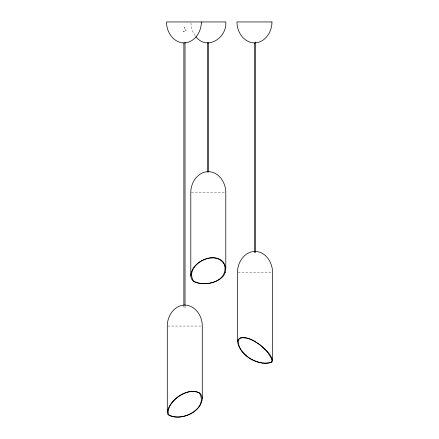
<?xml version="1.0" encoding="UTF-8"?>
<svg xmlns="http://www.w3.org/2000/svg" width="439" height="439" viewBox="0 0 439 439"><rect width="100%" height="100%" fill="white"/><g stroke="black" fill="none" stroke-linecap="round" stroke-linejoin="round"><path stroke-width="0.33" stroke-dasharray="2.19 1.65" d="M184.578 27.575L184.281 28.123L184.874 28.123L184.578 27.575L184.204 28.014L184.951 28.014L184.578 27.575L184.578 28.239M183.946 31.262L183.656 31.811L184.243 31.811L183.946 31.262L183.573 31.707L184.325 31.707L183.946 31.262L183.946 31.926M185.9 29.77L185.604 30.318L186.196 30.318L185.9 29.77L185.527 30.214L186.273 30.214L185.9 29.77L185.9 30.439M191.388 192.617L225.207 192.617M238.119 272.372L271.483 272.372M167.879 326.062L201.122 326.062M195.229 35.713L193.144 32.448L191.393 27.383L190.795 21.95M185.033 305.923L185.033 307.98L183.875 307.98L183.875 305.923"/><path stroke-width="0.66" d="M201.358 21.95C201.49 31.838 194.57 42.687 183.925 42.945C173.279 42.687 166.365 31.838 166.491 21.95L225.794 21.95C227.122 37.71 207.274 51.028 195.92 36.799M190.795 275.906C191.261 261.018 216.811 249.791 224.631 265.068C228.242 281.448 205.304 287.759 193.648 281.13C183.711 266.034 213.151 249.621 223.451 262.341C233.74 279.917 205.09 288.236 193.144 281.13L191.393 278.694L190.795 275.906L190.795 192.617C190.663 182.706 197.638 171.874 208.295 171.622C218.951 171.874 225.926 182.706 225.794 192.617L225.794 268.646M202.286 398.508C201.183 412.682 179.858 421.638 168.455 414.57C166.694 406.514 174.195 399.419 180.413 395.44C185.862 392.032 193.511 389.415 199.432 393.07C209.024 409.28 179.891 422.883 167.885 414.57L167.292 412.133L167.292 326.062C167.16 316.146 174.129 305.314 184.786 305.061C195.448 305.314 202.417 316.146 202.286 326.062L202.286 398.508L201.688 395.78L199.943 393.07C187.316 387.006 169.8 399.221 167.292 412.133M237.526 341.756L238.273 339.385L240.155 337.959C247.634 336.329 254.099 341.108 260.091 344.824C265.057 349.257 271.324 353.922 272.509 360.88L271.763 362.23C257.912 366.197 240.232 356.243 237.526 341.756L237.526 272.372C237.395 262.467 244.358 251.629 255.015 251.377C265.672 251.629 272.641 262.467 272.509 272.372L272.509 360.88M254.521 252.09L255.531 252.09M224.631 272.218L225.196 272.218M267.356 351.974L271.483 358.449L271.917 360.88L271.203 362.23C264.327 365.012 256.206 361.934 250.115 358.449C244.144 354.487 236.621 347.194 238.832 339.385L240.654 337.959C251.388 336.406 260.42 344.873 267.356 351.974L267.785 351.974M199.432 405.658L199.943 405.658M255.608 42.232L255.608 252.09M254.444 42.918L254.444 252.09M208.585 172.203L208.585 42.945L207.422 42.945L207.422 172.203M185.033 42.232L185.033 305.237M183.875 42.918L183.875 305.237M271.96 21.95C272.092 31.86 265.123 42.698 254.461 42.945C243.804 42.698 236.83 31.86 236.961 21.95L271.96 21.95"/></g></svg>
